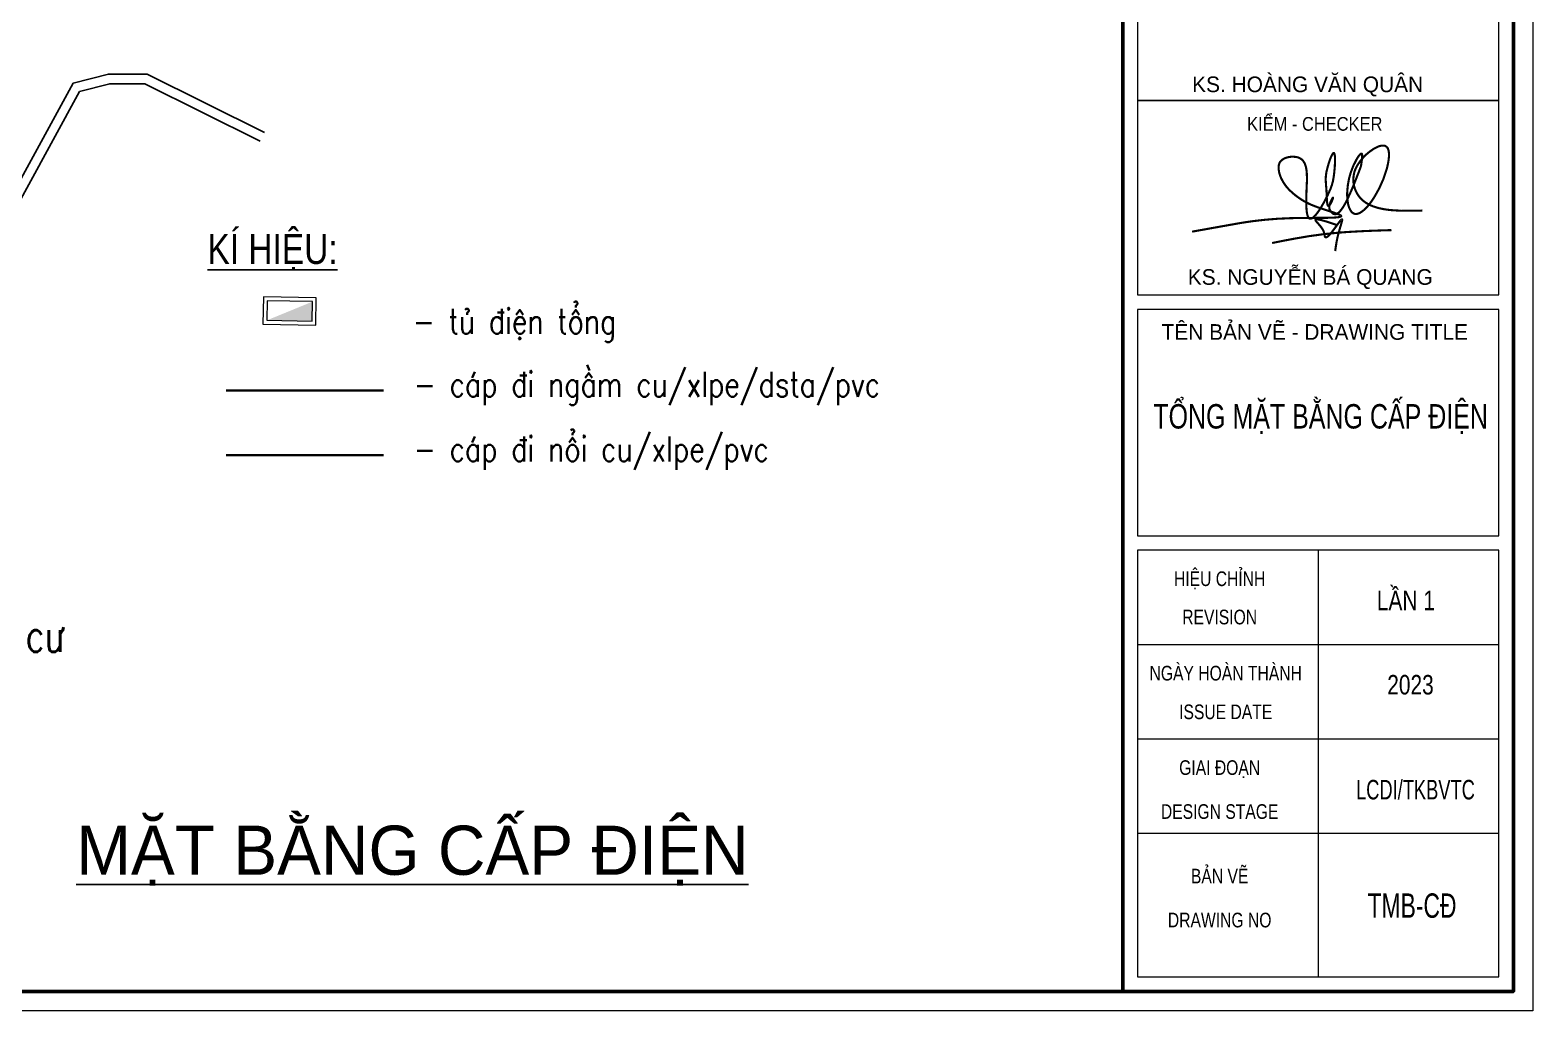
# Model space of a CAD drawing. Header units: millimetres. Extents: x -1075388 to -537338, y 70651 to 270651.
# Drawn here: x -869556 to -823388, y 97125 to 127259 of the extents above; entities that cross this region are included whole.
import ezdxf
from ezdxf.enums import TextEntityAlignment as Align
from ezdxf.lldxf.tags import DXFTag
from ezdxf.xclip import XClip

# ---------------------------------------------------------------- set-up
doc = ezdxf.new("R2010")
doc.units = ezdxf.units.MM
doc.header["$LTSCALE"] = 5
doc.header["$XCLIPFRAME"] = 0
doc.linetypes.add('CENTER2', pattern=[28.575, 19.05, -3.175, 3.175, -3.175])
doc.layers.get('0').update_dxf_attribs({"linetype": 'CENTER2'})
for name, color, linetype in [('BOVIA', 1, 'Continuous'), ('KYHIEU', 7, 'Continuous'), ('NHA', 2, 'Continuous'), ('TEXT', 42, 'Continuous')]:
    doc.layers.add(name, color=color, linetype=linetype)
for name, color, linetype, lineweight in [('Dienchieusang', 6, 'Continuous', 25), ('Khungten_LCDI', 7, 'Continuous', 25), ('LC ISO', 153, 'Continuous', 13), ('LC Net dam 1', 30, 'Continuous', 30), ('LC Net dam2', 6, 'Continuous', 40), ('LC Net thay', 7, 'Continuous', 25), ('LC Text1', 3, 'Continuous', 20), ('LC Text2', 7, 'Continuous', 25), ('THIETBIDIEN', 50, 'Continuous', 15)]:
    doc.layers.add(name, color=color, linetype=linetype, lineweight=lineweight)
doc.styles.add('don', font='VHARIALN.TTF')
doc.styles.add('Khungten', font='VHAVAN.TTF', dxfattribs={"width": 0.9, "height": 5000})
doc.styles.add('LC 1', font='VHAVANB.TTF')
doc.styles.add('LC 3', font='vnsimli.shx', dxfattribs={"width": 0.75})
doc.styles.add('simli', font='vnsimli.shx', dxfattribs={"height": 2})
doc.styles.add('T2', font='VHARIAL.TTF', dxfattribs={"width": 0.8})
doc.styles.add('Title', font='VHBLACK.TTF')
doc.styles.add('VnArialH', font='VHARIAL.TTF')
doc.styles.add('VnAvantH', font='VHAVANB.TTF', dxfattribs={"width": 0.6})
tags = doc.linetypes.add('CNG', pattern='A,7,-1.120528,["cng",don,S=1.2,R=0,X=0,Y=-0.6],-4.038746', length=12.159274).pattern_tags.tags
tags[6] = DXFTag(74, 10)
doc.linetypes.add('HOT_WATER_SUPPLY', pattern='A,0.5,-0.2,["HW",Standard,S=0.1,R=0,X=-0.1,Y=-0.05],-0.2', length=0.9)

# ---------------------------------------------------------------- blocks, each defined once
blk = doc.blocks.new('Nen ht')
at = {"layer": 'BOVIA', "color": 250, "flags": 128}
for points, elevation in [([(35186, -30888), (24583, -25048), (24289, -24441), (24246, -23564), (40585, 6382), (41672, 6665), (42858, 6663), (46462, 4869)], -228), ([(35331, -30625), (24811, -24832), (24586, -24365), (24550, -23634), (40786, 6125), (41710, 6365), (42787, 6364), (46328, 4601)], -2370)]:
    blk.add_lwpolyline(points, dxfattribs=dict(at, elevation=elevation))
at = {"layer": 'KYHIEU', "color": 250, "lineweight": 0, "style": 'VnArialH', "width": 0.6}
for tag, p in [('DC-02', (-46804, -9650, -10682)), ('2.478', (-46804, -10928, -10682))]:
    blk.add_attdef(tag, text='', height=756, dxfattribs=at).set_placement(p, align=Align.CENTER)
at = {"layer": 'TEXT', "color": 250, "style": 'simli', "width": 0.75}
blk.add_text('khu d©n c\xad', height=1000, dxfattribs=at).set_placement((37410, -11091, -2370), align=Align.CENTER)
blk = doc.blocks.new('NGUYEN BA QUANG')
at = {"layer": 'LC ISO', "const_width": 54}
for points in [[(906, 1114, 0.006821), (929, 1272, 0.011774), (937, 1340, 0.026266), (938, 1394, 0.052103), (935, 1423, 0.076783), (930, 1436, 0.163971), (923, 1442, 0.170042), (914, 1442, 0.080479), (902, 1436, 0.05585), (881, 1417, 0.031056), (847, 1375, 0.025203), (791, 1286, 0.116129), (556, 476, 0.061974), (575, 166, 0.045365), (610, 47, 0.070676), (660, -41, 0.091415), (710, -86, 0.146905), (783, -104, 0.068448), (833, -95, 0.049636), (885, -72, 0.053986), (978, -6, 0.029209), (1056, 69, 0.021304), (1134, 162, 0.025491), (1250, 329, 0.068873), (1561, 1027, 0.01773), (1596, 1171, 0.037697), (1624, 1368, 0.029037), (1623, 1453, 0.04288), (1613, 1525, 0.066726), (1590, 1583, 0.100495), (1556, 1623, 0.111871), (1508, 1644, 0.054631), (1469, 1647, 0.041179), (1426, 1643, 0.04561), (1355, 1623, 0.04967), (1225, 1558, 0.109429), (829, 1164, 0.05047), (753, 1012, 0.368126), (1079, 156, 0.040655), (1223, 90, 0.031441), (1383, 42, 0.023503), (1557, 9, 0.017084), (1742, -10, 0.011936), (1936, -19, 0.009133), (2206, -21, 0.002915), (2480, -16)], [(-3416, -557, -0.001023), (-2231, -345, -0.008385), (-1869, -289, -0.026114), (-905, -212, -0.007166), (-491, -205, 0.001773), (-49, -203, 0.009736), (200, -197, 0.025773), (331, -186, 0.054465), (383, -173, 0.09183), (397, -166, 0.386262), (399, -152, 0.129793), (379, -135, 0.036801), (321, -108, 0.016128), (184, -59, -0.006736), (-183, 62, -0.023924), (-416, 154, -0.046785), (-684, 310, -0.041509), (-918, 503, -0.092678), (-1136, 813, -0.077778), (-1199, 1035, -0.070106), (-1196, 1141, -0.201572), (-1106, 1286, -0.091887), (-982, 1343, -0.118851), (-732, 1351, -0.227561), (-543, 1208, -0.055716), (-508, 1121, -0.035741), (-487, 1019, -0.022757), (-478, 904, -0.018678), (-477, 714, 0.005361), (-493, 294, 0.022501), (-487, 25, 0.024956), (-474, -85, 0.051878), (-451, -169, 0.084004), (-427, -209, 0.302699), (-372, -224, 0.091028), (-331, -204, 0.045769), (-285, -164, 0.031407), (-218, -87, 0.026473), (-114, 66, 0.038878), (124, 530, 0.063388), (207, 831, 0.030377), (243, 1236, 0.019395), (241, 1350, 0.050857), (231, 1429, 0.089259), (221, 1451, 0.446193), (202, 1454, 0.08967), (185, 1438, 0.048315), (156, 1388, 0.024568), (114, 1288, 0.037087), (24, 971, 0.06811), (7, 722, 0.007404), (19, 571, -0.009821), (27, 442, 0.013775), (38, 214, 0.023991), (46, 154, 0.068642), (58, 113, 0.168495), (71, 99, 0.190472), (82, 99, 0.135753), (102, 116, 0.042547), (133, 165, 0.037247), (185, 280, 0.083462), (192, 310, 0.752396), (189, 311, 0.077103), (170, 286, 0.067778), (106, 135, 0.079642), (97, 52, 0.07615), (107, 12, 0.090818), (168, -77, 0.162992), (233, -111, 0.134535), (287, -101, 0.046135), (315, -85, 0.0589), (372, -33, 0.033446), (431, 44, 0.020493), (492, 142, 0.018931), (584, 325, 0.012315), (712, 617, 0.006262), (906, 1114)], [(274, -380, 0.002584), (99, -322, 0.004829), (-9, -289, 0.009549), (-104, -262, 0.02019), (-180, -245, 0.020391), (-210, -242, 0.037792), (-233, -241, 0.083891), (-249, -244, 0.129866), (-256, -250, 0.170647), (-258, -257, 0.074142), (-257, -264, 0.04333), (-253, -271, 0.038982), (-240, -290, 0.018381), (-209, -327, -0.006145), (-155, -388, -0.017161), (-112, -442, -0.029179), (-72, -502, -0.056277), (-39, -577, -0.025416), (-31, -610, -0.003247), (-24, -652, 0.033316), (-18, -677, 0.055631), (-12, -689, 0.087521), (-5, -698, 0.15828), (8, -703, 0.07777), (18, -702, 0.051495), (30, -698, 0.04838), (50, -685, 0.02792), (72, -667, 0.021215), (104, -635, 0.012757), (138, -596, 0.011354), (192, -528, 0.005945), (265, -430, -0.007904), (360, -301, -0.011483), (384, -270, -0.027823), (404, -249, -0.066961), (415, -240, -0.123545), (420, -238, -0.248584), (424, -240, -0.12084), (426, -246, -0.064597), (426, -260, -0.027008), (421, -289, -0.011306), (411, -326, -0.007085), (384, -419, 0.007773), (340, -569, 0.03162), (266, -923, 0.004795), (248, -1055)], [(-1368, -847, -0.004051), (-800, -737, -0.026384), (342, -582, -0.006339), (726, -556, -0.004215), (1111, -537, -0.002629), (1689, -517)]]:
    blk.add_lwpolyline(points, format="xyb", dxfattribs=at)
blk = doc.blocks.new('lcdi fix')
at = {"layer": 'Defpoints', "lineweight": 0}
blk.add_lwpolyline([(-1200, -14850), (-1200, 14850), (40800, 14850), (40800, -14850)], close=True, dxfattribs=at)
at = {"layer": 'Khungten_LCDI', "color": 5, "lineweight": 60}
blk.add_line((36600, 14650), (36600, -14650), dxfattribs=at)
at = {"layer": 'Khungten_LCDI', "color": 5, "lineweight": 25}
blk.add_line((40600, -14650), (40600, 14650), dxfattribs=at)
at = {"layer": 'Khungten_LCDI', "color": 9, "lineweight": 15}
for p, q in [((38600, -10133), (38600, -14500)), ((40450, -11100), (36750, -11100)), ((40450, -12067), (36750, -12067)), ((40450, -13033), (36750, -13033))]:
    blk.add_line(p, q, dxfattribs=at)
at = {"layer": 'Khungten_LCDI', "color": 5, "lineweight": 60}
blk.add_lwpolyline([(0, -14650), (0, 14650), (40600, 14650), (40600, -14650)], close=True, dxfattribs=at)
at = {"layer": 'Khungten_LCDI', "color": 9, "lineweight": 15}
for points in [[(36750, -5526), (40450, -5526), (40450, -3535), (36750, -3535)], [(36750, -7517), (40450, -7517), (40450, -5526), (36750, -5526)], [(36750, -9983), (40450, -9983), (40450, -7667), (36750, -7667)], [(36750, -14500), (40450, -14500), (40450, -10133), (36750, -10133)]]:
    blk.add_lwpolyline(points, close=True, dxfattribs=at)
at = {"layer": 'LC Net dam 1', "xscale": 0.4, "yscale": 0.4, "zscale": 0.4}
blk.add_blockref('NGUYEN BA QUANG', (38676, -6647), dxfattribs=at)
at = {"color": 7, "style": 'VnAvantH'}
blk.add_text('ks. hoµng v¨n qu©n', height=160, dxfattribs=at).set_placement((37310, -5441))
at = {"color": 7}
for s, height, style, width, p in [('kiÓm - checker', 140, 'Khungten', 0.9, (38566, -5836)), ('hiÖu chØnh', 150, 'Khungten', 0.8, (37592, -10499)), ('revision', 150, 'Khungten', 0.8, (37592, -10891)), ('ngµy hoµn thµnh', 150, 'Khungten', 0.8, (37654, -11466)), ('issue date', 150, 'Khungten', 0.8, (37654, -11862)), ('giai ®o¹n', 150, 'Khungten', 0.8, (37592, -12433)), (' lcdi/tkbvtc', 200, 'Title', 0.7, (39571, -12684)), ('design stage', 150, 'Khungten', 0.8, (37592, -12883)), ('b¶n vÏ', 150, 'Khungten', 0.8, (37592, -13544)), ('drawing nO', 150, 'Khungten', 0.8, (37592, -13994))]:
    blk.add_text(s, height=height, dxfattribs=dict(at, style=style, width=width)).set_placement(p, align=Align.CENTER)
for s, style, p in [('ks. nguyÔn b¸ quang', 'VnAvantH', (38520, -7414)), ('tªn b¶n vÏ - drawing title', 'Khungten', (38566, -7977))]:
    blk.add_text(s, height=160, dxfattribs=dict(at, style=style)).set_placement(p, align=Align.CENTER)
at = {"color": 7, "style": 'Khungten', "width": 0.8}
for tag, p in [('REVISION', (39499, -10746)), ('NGAYHT', (39546, -11609))]:
    blk.add_attdef(tag, text='', height=200, dxfattribs=at).set_placement(p, align=Align.CENTER)
at = {"layer": 'LC Text1', "style": 'Title', "width": 1.485915}
for tag, p, p2 in [('TENBANVE1', (36913, -8886), (40339, -8886)), ('TENBANVE2', (36913, -9562), (40339, -9562))]:
    blk.add_attdef(tag, text='', height=250, dxfattribs=at).set_placement(p, p2, align=Align.FIT)
at = {"layer": 'LC Text1', "style": 'Title', "width": 0.7}
blk.add_attdef('SOBANVE', text='', height=250, dxfattribs=at).set_placement((39562, -13896), align=Align.CENTER)
blk = doc.blocks.new('TU DIEN PHONG')
at = {"layer": 'THIETBIDIEN'}
h = blk.add_hatch(color=256, dxfattribs=at)
h.set_gradient(color1=(0, 0, 255), name='CYLINDER')
h.paths.add_polyline_path([(0, 259), (598, 259), (0, 0)])
at = {"layer": 'THIETBIDIEN', "color": 251}
blk.add_lwpolyline([(-50, 309), (-50, -50), (648, -50), (648, 309)], close=True, dxfattribs=at)
at = {"layer": 'THIETBIDIEN'}
blk.add_lwpolyline([(0, 259), (0, 0), (598, 0), (598, 259)], close=True, dxfattribs=at)
blk = doc.blocks.new('TIEUDE1')
at = {"layer": 'LC Text2', "color": 7, "style": 'LC 1'}
blk.add_attdef('TIªU§Ò', text='', height=5, dxfattribs=at).set_placement((0, 0), align=Align.BOTTOM_CENTER)
blk.add_attdef('TL', text='', height=3, dxfattribs=at).set_placement((0, -2), align=Align.TOP_CENTER)

msp = doc.modelspace()

# ---------------------------------------------------------------- linework, layer by layer
at = {"layer": 'Dienchieusang', "color": 3, "linetype": 'CNG', "lineweight": 35, "ltscale": 0.05}
msp.add_line((-858695.065, 114194.826, -2329), (-863532.377, 114194.826, -2329), dxfattribs=at)
at = {"layer": 'LC Net dam2', "color": 1, "linetype": 'HOT_WATER_SUPPLY', "ltscale": 0.5}
msp.add_line((-858695.065, 116181.102, -2329), (-863532.377, 116181.102, -2329), dxfattribs=at)

# ---------------------------------------------------------------- block references
at = {"xscale": 2.323797284045353, "yscale": 2.323797284045353, "zscale": 2.323797284045353, "rotation": 178.833828640025}
msp.add_blockref('TU DIEN PHONG', (-860880.894, 118915.109, -2329), dxfattribs=at)
at = {"layer": 'LC Net thay'}
ref = msp.add_blockref('lcdi fix', (-945787.665, 141674.99, -2329), dxfattribs=dict(at, xscale=3.000000000001631, yscale=3.000000000001631, zscale=3.000000000001631))
ref.add_attrib('NGAYHT', '2023', dxfattribs={"layer": 'LC Text1', "height": 599.9968, "style": 'Khungten', "width": 0.8}).set_placement((-827149.443, 106846.877, -2329), align=Align.CENTER)
ref.add_attrib('REVISION', 'lÇn 1', dxfattribs={"layer": 'LC Text1', "height": 599.9968, "style": 'Khungten', "width": 0.8}).set_placement((-827291.408, 109436.078, -2329), align=Align.CENTER)
ref.add_attrib('SOBANVE', 'TMB-c®', dxfattribs={"layer": 'LC Text1', "height": 750, "style": 'Title', "width": 0.7}).set_placement((-827101.719, 99986.448, -2329), align=Align.CENTER)
ref.add_attrib('TENBANVE1', 'tæng mÆt b»ng cÊp ®iÖn', dxfattribs={"layer": 'LC Text1', "height": 749.99998, "style": 'Title', "width": 0.651533}).set_placement((-835049.693, 115017.709, -2329), (-824770.231, 115017.709, -2329), align=Align.FIT)
at = {"layer": 'LC Text2'}
ref = msp.add_blockref('TIEUDE1', (-857812.255, 100853.878), dxfattribs=dict(at, xscale=306.8181818181771, yscale=306.8181818181771, zscale=306.8181818181771))
ref.add_attrib('TIªU§Ò', '%%UmÆt b»ng cÊp ®iÖn', dxfattribs={"color": 7, "height": 1510.89993, "style": 'LC 1'}).set_placement((-857812.255, 100853.878), align=Align.BOTTOM_CENTER)
at = {"layer": 'NHA'}
ref = msp.add_blockref('Nen ht', (-908818.656, 119243.518, 41.497), dxfattribs=at)
XClip(ref).set_block_clipping_path([(-36969.0091810265, -21518.5280143177), (72831.0680443905, 66381.4719856854)])

# ---------------------------------------------------------------- texts
at = {"layer": 'LC Text1', "color": 3, "style": 'LC 3', "width": 0.8}
for s, p in [('- tñ ®iÖn tæng', (-857802.865, 117929.23, -2329)), ('- c¸p ®i ngÇm cu/xlpe/dsta/pvc ', (-857771.775, 115992.286, -2329)), ('- c¸p ®i næi cu/xlpe/pvc ', (-857771.775, 114006.009, -2329))]:
    msp.add_text(s, height=767.04545, dxfattribs=at).set_placement(p)
at = {"layer": 'LC Text2', "style": 'T2', "width": 0.8}
msp.add_text('%%UkÝ hiÖu:', height=920.45455, dxfattribs=at).set_placement((-864107.769, 120073.266, -2329))

doc.saveas('drawing.dxf')
